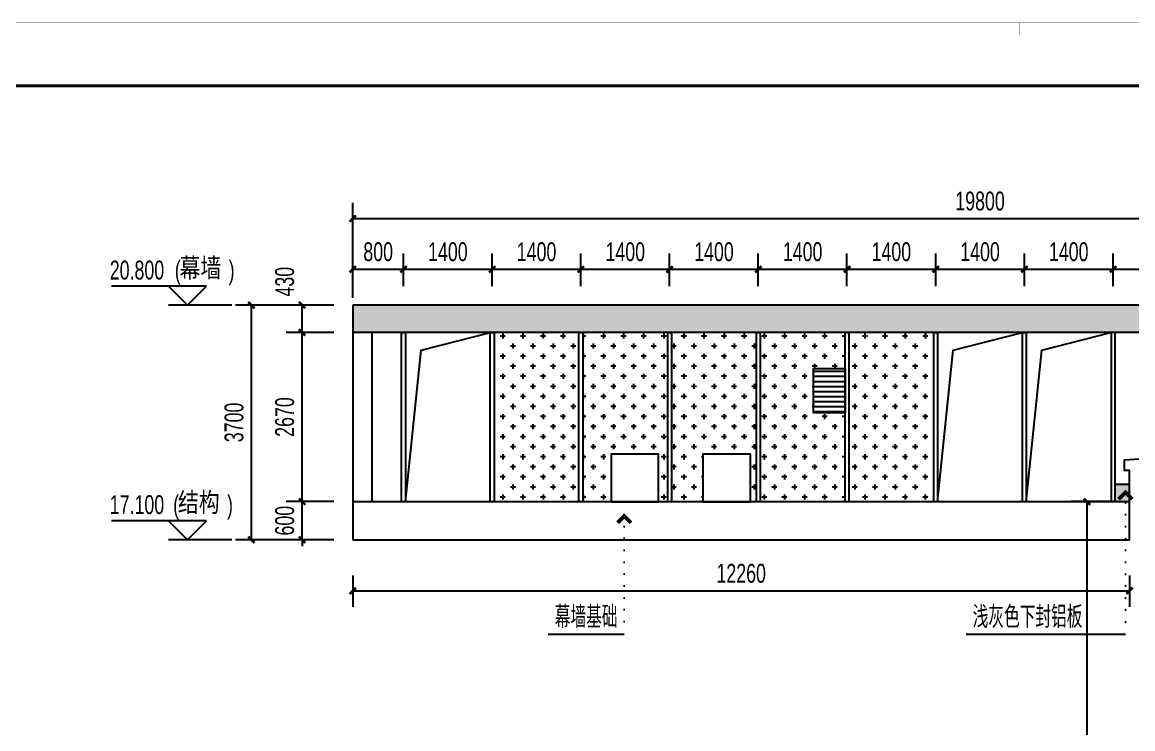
# Model space of a CAD drawing. Extents: x -3 to 440502, y -49243 to 59402.
# Drawn here: x 115402 to 132932, y 48256 to 59402 of the extents above; entities that cross this region are included whole.
import ezdxf

# ---------------------------------------------------------------- set-up
doc = ezdxf.new("R2010")
doc.units = 0
doc.header["$LTSCALE"] = 1000
doc.header["$MEASUREMENT"] = 0
doc.linetypes.add('DOT2', pattern=[0.125, 0, -0.125])
for name, color, linetype in [('01-标注_尺寸', 124, 'Continuous'), ('01-标注_标高', 200, 'Continuous'), ('01-标注_符号', 200, 'Continuous'), ('02-TEXT_标注', 130, 'Continuous'), ('05-填充_156', 156, 'Continuous'), ('05-填充_18', 18, 'Continuous'), ('A-C_窗', 140, 'Continuous'), ('A-SUR_看线', 231, 'Continuous'), ('D_铝板', 181, 'Continuous'), ('E-立面', 255, 'Continuous')]:
    doc.layers.add(name, color=color, linetype=linetype)
doc.styles.add('_TCH_DIM', font='ros.shx', dxfattribs={"bigfont": 'jd.shx'})
doc.styles.add('_TCH_DIM_T3', font='ros.shx', dxfattribs={"width": 0.705882, "bigfont": 'jd.shx'})
doc.styles.add('_TCH_LABEL', font='ROS1', dxfattribs={"width": 0.75, "bigfont": 'JD'})
doc.styles.add('logo-3', font='', dxfattribs={"width": 0.8})
doc.styles.get('logo-3').set_extended_font_data('SimSun')
doc.dimstyles.new('_TCH_ARCH&&100', dxfattribs={"dimtxt": 297.5, "dimasz": 100, "dimexe": 250, "dimexo": 300, "dimgap": 126.25, "dimtad": 1, "dimdec": 0, "dimzin": 0, "dimdsep": 46, "dimtxsty": '_TCH_DIM_T3', "dimblk": 'ARCHTICK', "dimcen": 0.09, "dimclrt": 7, "dimazin": 2, "dimtfac": 1, "dimtdec": 0, "dimtix": 1, "dimtmove": 2, "dimatfit": 3, "dimfxl": 0, "dimtolj": 1, "dimtzin": 0, "dimarcsym": 0})
doc.dimstyles.new('副本 ISO-1', dxfattribs={"dimtxt": 2.5, "dimasz": 1.5, "dimexe": 1.25, "dimexo": 0.625, "dimtad": 1, "dimdec": 0, "dimtxsty": 'logo-3', "dimblk": 'ARCHTICK', "dimcen": 2.5, "dimdle": 1, "dimadec": 0, "dimazin": 0, "dimtfac": 1, "dimtdec": 0, "dimtix": 1, "dimtmove": 0, "dimatfit": 3, "dimldrblk": 'AR', "dimfxl": 0, "dimarcsym": 0})

# ---------------------------------------------------------------- blocks, each defined once
blk = doc.blocks.new('图框-A1')
for points, const_width in [([(0, 0), (841, 0), (841, 594), (0, 594)], 0.05), ([(766, 584), (25, 584), (25, 10), (766, 10)], 0.5)]:
    blk.add_lwpolyline(points, close=True, dxfattribs=dict(const_width=const_width))
at = {"const_width": 0.05}
blk.add_lwpolyline([(420.5, 594), (420.5, 592)], dxfattribs=at)
blk = doc.blocks.new('_ArchTick')
at = {"color": 0, "linetype": 'ByBlock', "const_width": 0.4}
blk.add_lwpolyline([(-0.5, -0.5), (0.5, 0.5)], dxfattribs=at)
blk = doc.blocks.new('*X16')
at = {"color": 0}
for p, q in [((-1012.312, 1692.723), (-1012.284, 1692.723)), ((-1012.312, 1692.722), (-1012.312, 1692.723)), ((-1012.311, 1692.724), (-1012.285, 1692.724)), ((-1012.311, 1692.721), (-1012.311, 1692.724)), ((-1012.311, 1692.722), (-1012.283, 1692.722)), ((-1012.31, 1692.725), (-1012.286, 1692.725)), ((-1012.31, 1692.72), (-1012.31, 1692.725)), ((-1012.31, 1692.721), (-1012.282, 1692.721)), ((-1012.309, 1692.726), (-1012.287, 1692.726)), ((-1012.309, 1692.719), (-1012.309, 1692.726)), ((-1012.309, 1692.72), (-1012.281, 1692.72)), ((-1012.308, 1692.727), (-1012.288, 1692.727)), ((-1012.308, 1692.718), (-1012.308, 1692.727)), ((-1012.308, 1692.719), (-1012.28, 1692.719)), ((-1012.307, 1692.728), (-1012.289, 1692.728)), ((-1012.307, 1692.717), (-1012.307, 1692.728)), ((-1012.307, 1692.718), (-1012.279, 1692.718)), ((-1012.306, 1692.729), (-1012.29, 1692.729)), ((-1012.306, 1692.716), (-1012.306, 1692.729)), ((-1012.305, 1692.73), (-1012.291, 1692.73)), ((-1012.305, 1692.715), (-1012.305, 1692.73)), ((-1012.304, 1692.731), (-1012.292, 1692.731)), ((-1012.304, 1692.714), (-1012.304, 1692.731)), ((-1012.303, 1692.732), (-1012.293, 1692.732)), ((-1012.303, 1692.713), (-1012.303, 1692.732)), ((-1012.302, 1692.733), (-1012.294, 1692.733)), ((-1012.302, 1692.712), (-1012.302, 1692.733)), ((-1012.301, 1692.734), (-1012.295, 1692.734)), ((-1012.301, 1692.711), (-1012.301, 1692.734)), ((-1012.3, 1692.735), (-1012.296, 1692.735)), ((-1012.3, 1692.71), (-1012.3, 1692.735)), ((-1012.299, 1692.736), (-1012.297, 1692.736)), ((-1012.299, 1692.709), (-1012.299, 1692.736)), ((-1012.298, 1692.708), (-1012.298, 1692.736)), ((-1012.297, 1692.707), (-1012.297, 1692.735)), ((-1012.296, 1692.706), (-1012.296, 1692.734)), ((-1012.295, 1692.705), (-1012.295, 1692.733)), ((-1012.294, 1692.704), (-1012.294, 1692.732)), ((-1012.293, 1692.703), (-1012.293, 1692.731)), ((-1012.292, 1692.702), (-1012.292, 1692.73)), ((-1012.291, 1692.701), (-1012.291, 1692.729)), ((-1012.29, 1692.7), (-1012.29, 1692.728)), ((-1012.289, 1692.699), (-1012.289, 1692.727)), ((-1012.288, 1692.698), (-1012.288, 1692.726)), ((-1012.287, 1692.697), (-1012.287, 1692.725)), ((-1012.286, 1692.696), (-1012.286, 1692.724)), ((-1012.285, 1692.695), (-1012.285, 1692.723)), ((-1012.284, 1692.694), (-1012.284, 1692.722)), ((-1012.283, 1692.693), (-1012.283, 1692.721)), ((-1012.282, 1692.692), (-1012.282, 1692.72)), ((-1012.281, 1692.691), (-1012.281, 1692.719)), ((-1012.28, 1692.69), (-1012.28, 1692.718)), ((-1012.312, 1692.618), (-1012.283, 1692.618)), ((-1012.312, 1692.617), (-1012.312, 1692.618)), ((-1012.311, 1692.619), (-1012.282, 1692.619)), ((-1012.311, 1692.616), (-1012.311, 1692.619)), ((-1012.311, 1692.617), (-1012.284, 1692.617)), ((-1012.31, 1692.62), (-1012.281, 1692.62)), ((-1012.31, 1692.615), (-1012.31, 1692.62)), ((-1012.31, 1692.616), (-1012.285, 1692.616)), ((-1012.309, 1692.621), (-1012.28, 1692.621)), ((-1012.309, 1692.614), (-1012.309, 1692.621)), ((-1012.309, 1692.615), (-1012.286, 1692.615)), ((-1012.308, 1692.622), (-1012.279, 1692.622)), ((-1012.308, 1692.613), (-1012.308, 1692.622)), ((-1012.308, 1692.614), (-1012.287, 1692.614)), ((-1012.307, 1692.623), (-1012.278, 1692.623)), ((-1012.307, 1692.612), (-1012.307, 1692.623)), ((-1012.307, 1692.613), (-1012.288, 1692.613)), ((-1012.306, 1692.717), (-1012.278, 1692.717)), ((-1012.306, 1692.624), (-1012.277, 1692.624)), ((-1012.306, 1692.611), (-1012.306, 1692.624)), ((-1012.306, 1692.612), (-1012.289, 1692.612)), ((-1012.305, 1692.716), (-1012.277, 1692.716)), ((-1012.305, 1692.625), (-1012.276, 1692.625)), ((-1012.305, 1692.61), (-1012.305, 1692.625)), ((-1012.305, 1692.611), (-1012.29, 1692.611)), ((-1012.304, 1692.715), (-1012.276, 1692.715)), ((-1012.304, 1692.626), (-1012.275, 1692.626)), ((-1012.304, 1692.609), (-1012.304, 1692.626)), ((-1012.304, 1692.61), (-1012.291, 1692.61)), ((-1012.303, 1692.714), (-1012.275, 1692.714)), ((-1012.303, 1692.627), (-1012.274, 1692.627)), ((-1012.303, 1692.608), (-1012.303, 1692.627)), ((-1012.302, 1692.713), (-1012.274, 1692.713)), ((-1012.302, 1692.628), (-1012.273, 1692.628)), ((-1012.302, 1692.607), (-1012.302, 1692.628)), ((-1012.301, 1692.712), (-1012.273, 1692.712)), ((-1012.301, 1692.629), (-1012.272, 1692.629)), ((-1012.301, 1692.606), (-1012.301, 1692.629)), ((-1012.3, 1692.711), (-1012.272, 1692.711)), ((-1012.3, 1692.63), (-1012.271, 1692.63)), ((-1012.3, 1692.605), (-1012.3, 1692.63)), ((-1012.299, 1692.71), (-1012.271, 1692.71)), ((-1012.299, 1692.631), (-1012.27, 1692.631)), ((-1012.299, 1692.604), (-1012.299, 1692.631)), ((-1012.298, 1692.709), (-1012.27, 1692.709)), ((-1012.298, 1692.632), (-1012.269, 1692.632)), ((-1012.298, 1692.603), (-1012.298, 1692.632)), ((-1012.297, 1692.708), (-1012.269, 1692.708)), ((-1012.297, 1692.633), (-1012.268, 1692.633)), ((-1012.297, 1692.604), (-1012.297, 1692.633)), ((-1012.296, 1692.707), (-1012.268, 1692.707)), ((-1012.296, 1692.634), (-1012.267, 1692.634)), ((-1012.296, 1692.605), (-1012.296, 1692.634)), ((-1012.295, 1692.706), (-1012.267, 1692.706)), ((-1012.295, 1692.635), (-1012.266, 1692.635)), ((-1012.295, 1692.606), (-1012.295, 1692.635)), ((-1012.294, 1692.705), (-1012.266, 1692.705)), ((-1012.294, 1692.636), (-1012.265, 1692.636)), ((-1012.294, 1692.607), (-1012.294, 1692.636)), ((-1012.293, 1692.704), (-1012.265, 1692.704)), ((-1012.293, 1692.637), (-1012.264, 1692.637)), ((-1012.293, 1692.608), (-1012.293, 1692.637)), ((-1012.292, 1692.703), (-1012.264, 1692.703)), ((-1012.292, 1692.638), (-1012.263, 1692.638)), ((-1012.292, 1692.609), (-1012.292, 1692.638)), ((-1012.291, 1692.702), (-1012.263, 1692.702)), ((-1012.291, 1692.639), (-1012.262, 1692.639)), ((-1012.291, 1692.61), (-1012.291, 1692.639)), ((-1012.29, 1692.701), (-1012.262, 1692.701)), ((-1012.29, 1692.64), (-1012.261, 1692.64)), ((-1012.29, 1692.611), (-1012.29, 1692.64)), ((-1012.289, 1692.7), (-1012.261, 1692.7)), ((-1012.289, 1692.641), (-1012.26, 1692.641)), ((-1012.289, 1692.612), (-1012.289, 1692.641)), ((-1012.288, 1692.699), (-1012.26, 1692.699)), ((-1012.288, 1692.642), (-1012.259, 1692.642)), ((-1012.288, 1692.613), (-1012.288, 1692.642)), ((-1012.287, 1692.698), (-1012.259, 1692.698)), ((-1012.287, 1692.643), (-1012.258, 1692.643)), ((-1012.287, 1692.614), (-1012.287, 1692.643)), ((-1012.286, 1692.697), (-1012.258, 1692.697)), ((-1012.286, 1692.644), (-1012.257, 1692.644)), ((-1012.286, 1692.615), (-1012.286, 1692.644)), ((-1012.285, 1692.696), (-1012.257, 1692.696)), ((-1012.285, 1692.645), (-1012.256, 1692.645)), ((-1012.285, 1692.616), (-1012.285, 1692.645)), ((-1012.284, 1692.695), (-1012.256, 1692.695)), ((-1012.284, 1692.646), (-1012.255, 1692.646)), ((-1012.284, 1692.617), (-1012.284, 1692.646)), ((-1012.283, 1692.694), (-1012.255, 1692.694)), ((-1012.283, 1692.647), (-1012.254, 1692.647)), ((-1012.283, 1692.618), (-1012.283, 1692.647)), ((-1012.282, 1692.693), (-1012.254, 1692.693)), ((-1012.282, 1692.648), (-1012.253, 1692.648)), ((-1012.282, 1692.619), (-1012.282, 1692.648)), ((-1012.281, 1692.692), (-1012.253, 1692.692)), ((-1012.281, 1692.649), (-1012.252, 1692.649)), ((-1012.281, 1692.62), (-1012.281, 1692.649)), ((-1012.28, 1692.691), (-1012.252, 1692.691)), ((-1012.28, 1692.65), (-1012.251, 1692.65)), ((-1012.28, 1692.621), (-1012.28, 1692.65)), ((-1012.279, 1692.689), (-1012.279, 1692.717)), ((-1012.279, 1692.69), (-1012.251, 1692.69)), ((-1012.279, 1692.651), (-1012.25, 1692.651)), ((-1012.279, 1692.622), (-1012.279, 1692.651)), ((-1012.278, 1692.688), (-1012.278, 1692.716)), ((-1012.278, 1692.689), (-1012.25, 1692.689)), ((-1012.278, 1692.652), (-1012.249, 1692.652)), ((-1012.278, 1692.623), (-1012.278, 1692.652)), ((-1012.277, 1692.687), (-1012.277, 1692.715)), ((-1012.277, 1692.688), (-1012.249, 1692.688)), ((-1012.277, 1692.653), (-1012.248, 1692.653)), ((-1012.277, 1692.624), (-1012.277, 1692.653)), ((-1012.276, 1692.686), (-1012.276, 1692.714)), ((-1012.276, 1692.687), (-1012.248, 1692.687)), ((-1012.276, 1692.654), (-1012.247, 1692.654)), ((-1012.276, 1692.625), (-1012.276, 1692.654)), ((-1012.275, 1692.685), (-1012.275, 1692.713)), ((-1012.275, 1692.686), (-1012.247, 1692.686)), ((-1012.275, 1692.655), (-1012.246, 1692.655)), ((-1012.275, 1692.626), (-1012.275, 1692.655)), ((-1012.274, 1692.684), (-1012.274, 1692.712)), ((-1012.274, 1692.685), (-1012.246, 1692.685)), ((-1012.274, 1692.656), (-1012.245, 1692.656)), ((-1012.274, 1692.627), (-1012.274, 1692.656)), ((-1012.273, 1692.683), (-1012.273, 1692.711)), ((-1012.273, 1692.684), (-1012.245, 1692.684)), ((-1012.273, 1692.657), (-1012.244, 1692.657)), ((-1012.273, 1692.628), (-1012.273, 1692.657)), ((-1012.272, 1692.682), (-1012.272, 1692.71)), ((-1012.272, 1692.683), (-1012.244, 1692.683)), ((-1012.272, 1692.658), (-1012.243, 1692.658)), ((-1012.272, 1692.629), (-1012.272, 1692.658)), ((-1012.271, 1692.681), (-1012.271, 1692.709)), ((-1012.271, 1692.682), (-1012.243, 1692.682)), ((-1012.271, 1692.659), (-1012.242, 1692.659)), ((-1012.271, 1692.63), (-1012.271, 1692.659)), ((-1012.27, 1692.68), (-1012.27, 1692.708)), ((-1012.27, 1692.681), (-1012.242, 1692.681)), ((-1012.27, 1692.66), (-1012.241, 1692.66)), ((-1012.27, 1692.631), (-1012.27, 1692.66)), ((-1012.269, 1692.679), (-1012.269, 1692.707)), ((-1012.269, 1692.68), (-1012.241, 1692.68)), ((-1012.269, 1692.661), (-1012.24, 1692.661)), ((-1012.269, 1692.632), (-1012.269, 1692.661)), ((-1012.268, 1692.678), (-1012.268, 1692.706)), ((-1012.268, 1692.679), (-1012.24, 1692.679)), ((-1012.268, 1692.662), (-1012.239, 1692.662)), ((-1012.268, 1692.633), (-1012.268, 1692.662)), ((-1012.267, 1692.677), (-1012.267, 1692.705)), ((-1012.267, 1692.678), (-1012.239, 1692.678)), ((-1012.267, 1692.663), (-1012.238, 1692.663)), ((-1012.267, 1692.634), (-1012.267, 1692.663)), ((-1012.266, 1692.676), (-1012.266, 1692.704)), ((-1012.266, 1692.677), (-1012.238, 1692.677)), ((-1012.266, 1692.664), (-1012.237, 1692.664)), ((-1012.266, 1692.635), (-1012.266, 1692.664)), ((-1012.265, 1692.675), (-1012.265, 1692.703)), ((-1012.265, 1692.676), (-1012.237, 1692.676)), ((-1012.265, 1692.665), (-1012.236, 1692.665)), ((-1012.265, 1692.636), (-1012.265, 1692.665)), ((-1012.264, 1692.674), (-1012.264, 1692.702)), ((-1012.264, 1692.675), (-1012.236, 1692.675)), ((-1012.264, 1692.666), (-1012.235, 1692.666)), ((-1012.264, 1692.637), (-1012.264, 1692.666)), ((-1012.263, 1692.673), (-1012.263, 1692.701)), ((-1012.263, 1692.674), (-1012.235, 1692.674)), ((-1012.263, 1692.667), (-1012.234, 1692.667)), ((-1012.263, 1692.638), (-1012.263, 1692.667)), ((-1012.262, 1692.672), (-1012.262, 1692.7)), ((-1012.262, 1692.673), (-1012.234, 1692.673)), ((-1012.262, 1692.668), (-1012.233, 1692.668)), ((-1012.262, 1692.639), (-1012.262, 1692.668)), ((-1012.261, 1692.671), (-1012.261, 1692.699)), ((-1012.261, 1692.672), (-1012.233, 1692.672)), ((-1012.261, 1692.669), (-1012.232, 1692.669)), ((-1012.261, 1692.64), (-1012.261, 1692.669)), ((-1012.26, 1692.67), (-1012.26, 1692.698)), ((-1012.26, 1692.671), (-1012.232, 1692.671)), ((-1012.26, 1692.67), (-1012.231, 1692.67)), ((-1012.26, 1692.641), (-1012.26, 1692.67)), ((-1012.259, 1692.642), (-1012.259, 1692.697)), ((-1012.258, 1692.643), (-1012.258, 1692.696)), ((-1012.257, 1692.644), (-1012.257, 1692.695)), ((-1012.256, 1692.645), (-1012.256, 1692.694)), ((-1012.255, 1692.646), (-1012.255, 1692.693)), ((-1012.254, 1692.647), (-1012.254, 1692.692)), ((-1012.253, 1692.648), (-1012.253, 1692.691)), ((-1012.252, 1692.649), (-1012.252, 1692.69)), ((-1012.251, 1692.65), (-1012.251, 1692.689)), ((-1012.25, 1692.651), (-1012.25, 1692.688)), ((-1012.249, 1692.652), (-1012.249, 1692.687)), ((-1012.248, 1692.653), (-1012.248, 1692.686)), ((-1012.247, 1692.654), (-1012.247, 1692.685)), ((-1012.246, 1692.655), (-1012.246, 1692.684)), ((-1012.245, 1692.656), (-1012.245, 1692.683)), ((-1012.244, 1692.657), (-1012.244, 1692.682)), ((-1012.243, 1692.658), (-1012.243, 1692.681)), ((-1012.242, 1692.659), (-1012.242, 1692.68)), ((-1012.241, 1692.66), (-1012.241, 1692.679)), ((-1012.24, 1692.661), (-1012.24, 1692.678)), ((-1012.239, 1692.662), (-1012.239, 1692.677)), ((-1012.238, 1692.663), (-1012.238, 1692.676)), ((-1012.237, 1692.664), (-1012.237, 1692.675)), ((-1012.236, 1692.665), (-1012.236, 1692.674)), ((-1012.235, 1692.666), (-1012.235, 1692.673)), ((-1012.234, 1692.667), (-1012.234, 1692.672)), ((-1012.233, 1692.668), (-1012.233, 1692.671)), ((-1012.232, 1692.669), (-1012.232, 1692.67)), ((-1012.303, 1692.609), (-1012.292, 1692.609)), ((-1012.302, 1692.608), (-1012.293, 1692.608)), ((-1012.301, 1692.607), (-1012.294, 1692.607)), ((-1012.3, 1692.606), (-1012.295, 1692.606)), ((-1012.299, 1692.605), (-1012.296, 1692.605)), ((-1012.298, 1692.604), (-1012.297, 1692.604))]:
    blk.add_line(p, q, dxfattribs=at)
blk = doc.blocks.new('A-ARROW')
blk.add_lwpolyline([(0.081, 0.052), (0.067, 0.067), (0, 0), (0.067, -0.067), (0.081, -0.052), (0.028, 0)], close=True)
at = {"rotation": 180}
blk.add_blockref('*X16', (-1012.231, 1692.67), dxfattribs=at)
blk = doc.blocks.new('AR')
at = {"xscale": -21.59999999986031, "yscale": 21.59999999999127, "zscale": 21.6, "rotation": 359.9999997162888}
blk.add_blockref('A-ARROW', (0, 0), dxfattribs=at)
blk = doc.blocks.new('*D495')
at = {"layer": '01-标注_尺寸', "color": 0, "lineweight": -2, "transparency": 16777216}
for p, q in [((120621, 55239), (120621, 55755)), ((121421, 55239), (121421, 55755)), ((120621, 55505), (121421, 55505))]:
    blk.add_line(p, q, dxfattribs=at)
at = {"layer": 'Defpoints', "color": 0, "transparency": 16777216}
for p in [(121421, 55505), (120621, 54939), (121421, 54939)]:
    blk.add_point(p, dxfattribs=at)
at = {"layer": '01-标注_尺寸', "color": 0, "lineweight": -2, "transparency": 16777216, "xscale": 100, "yscale": 100, "zscale": 100, "rotation": 180}
blk.add_blockref('_ArchTick', (120621, 55505), dxfattribs=at)
at = {"layer": '01-标注_尺寸', "color": 0, "lineweight": -2, "transparency": 16777216, "xscale": 100, "yscale": 100, "zscale": 100}
blk.add_blockref('_ArchTick', (121421, 55505), dxfattribs=at)
at = {"layer": '01-标注_尺寸', "color": 7, "transparency": 16777216, "insert": (121021, 55780), "char_height": 297.5, "attachment_point": 5, "style": '_TCH_DIM_T3'}
blk.add_mtext('\\A1;800', dxfattribs=at)
blk = doc.blocks.new('*D496')
at = {"layer": '01-标注_尺寸', "color": 0, "lineweight": -2, "transparency": 16777216}
for p, q in [((121421, 55239), (121421, 55755)), ((122821, 55239), (122821, 55755)), ((121421, 55505), (122821, 55505))]:
    blk.add_line(p, q, dxfattribs=at)
at = {"layer": 'Defpoints', "color": 0, "transparency": 16777216}
for p in [(122821, 55505), (121421, 54939), (122821, 54939)]:
    blk.add_point(p, dxfattribs=at)
at = {"layer": '01-标注_尺寸', "color": 0, "lineweight": -2, "transparency": 16777216, "xscale": 100, "yscale": 100, "zscale": 100, "rotation": 180}
blk.add_blockref('_ArchTick', (121421, 55505), dxfattribs=at)
at = {"layer": '01-标注_尺寸', "color": 0, "lineweight": -2, "transparency": 16777216, "xscale": 100, "yscale": 100, "zscale": 100}
blk.add_blockref('_ArchTick', (122821, 55505), dxfattribs=at)
at = {"layer": '01-标注_尺寸', "color": 7, "transparency": 16777216, "insert": (122121, 55780), "char_height": 297.5, "attachment_point": 5, "style": '_TCH_DIM_T3'}
blk.add_mtext('\\A1;1400', dxfattribs=at)
blk = doc.blocks.new('*D497')
at = {"layer": '01-标注_尺寸', "color": 0, "lineweight": -2, "transparency": 16777216}
for p, q in [((122821, 55239), (122821, 55755)), ((124221, 55239), (124221, 55755)), ((122821, 55505), (124221, 55505))]:
    blk.add_line(p, q, dxfattribs=at)
at = {"layer": 'Defpoints', "color": 0, "transparency": 16777216}
for p in [(124221, 55505), (122821, 54939), (124221, 54939)]:
    blk.add_point(p, dxfattribs=at)
at = {"layer": '01-标注_尺寸', "color": 0, "lineweight": -2, "transparency": 16777216, "xscale": 100, "yscale": 100, "zscale": 100, "rotation": 180}
blk.add_blockref('_ArchTick', (122821, 55505), dxfattribs=at)
at = {"layer": '01-标注_尺寸', "color": 0, "lineweight": -2, "transparency": 16777216, "xscale": 100, "yscale": 100, "zscale": 100}
blk.add_blockref('_ArchTick', (124221, 55505), dxfattribs=at)
at = {"layer": '01-标注_尺寸', "color": 7, "transparency": 16777216, "insert": (123521, 55780), "char_height": 297.5, "attachment_point": 5, "style": '_TCH_DIM_T3'}
blk.add_mtext('\\A1;1400', dxfattribs=at)
blk = doc.blocks.new('*D498')
at = {"layer": '01-标注_尺寸', "color": 0, "lineweight": -2, "transparency": 16777216}
for p, q in [((124221, 55239), (124221, 55755)), ((125621, 55239), (125621, 55755)), ((124221, 55505), (125621, 55505))]:
    blk.add_line(p, q, dxfattribs=at)
at = {"layer": 'Defpoints', "color": 0, "transparency": 16777216}
for p in [(125621, 55505), (124221, 54939), (125621, 54939)]:
    blk.add_point(p, dxfattribs=at)
at = {"layer": '01-标注_尺寸', "color": 0, "lineweight": -2, "transparency": 16777216, "xscale": 100, "yscale": 100, "zscale": 100, "rotation": 180}
blk.add_blockref('_ArchTick', (124221, 55505), dxfattribs=at)
at = {"layer": '01-标注_尺寸', "color": 0, "lineweight": -2, "transparency": 16777216, "xscale": 100, "yscale": 100, "zscale": 100}
blk.add_blockref('_ArchTick', (125621, 55505), dxfattribs=at)
at = {"layer": '01-标注_尺寸', "color": 7, "transparency": 16777216, "insert": (124921, 55780), "char_height": 297.5, "attachment_point": 5, "style": '_TCH_DIM_T3'}
blk.add_mtext('\\A1;1400', dxfattribs=at)
blk = doc.blocks.new('*D499')
at = {"layer": '01-标注_尺寸', "color": 0, "lineweight": -2, "transparency": 16777216}
for p, q in [((125621, 55239), (125621, 55755)), ((127021, 55239), (127021, 55755)), ((125621, 55505), (127021, 55505))]:
    blk.add_line(p, q, dxfattribs=at)
at = {"layer": 'Defpoints', "color": 0, "transparency": 16777216}
for p in [(127021, 55505), (125621, 54939), (127021, 54939)]:
    blk.add_point(p, dxfattribs=at)
at = {"layer": '01-标注_尺寸', "color": 0, "lineweight": -2, "transparency": 16777216, "xscale": 100, "yscale": 100, "zscale": 100, "rotation": 180}
blk.add_blockref('_ArchTick', (125621, 55505), dxfattribs=at)
at = {"layer": '01-标注_尺寸', "color": 0, "lineweight": -2, "transparency": 16777216, "xscale": 100, "yscale": 100, "zscale": 100}
blk.add_blockref('_ArchTick', (127021, 55505), dxfattribs=at)
at = {"layer": '01-标注_尺寸', "color": 7, "transparency": 16777216, "insert": (126321, 55780), "char_height": 297.5, "attachment_point": 5, "style": '_TCH_DIM_T3'}
blk.add_mtext('\\A1;1400', dxfattribs=at)
blk = doc.blocks.new('*D500')
at = {"layer": '01-标注_尺寸', "color": 0, "lineweight": -2, "transparency": 16777216}
for p, q in [((127021, 55239), (127021, 55755)), ((128421, 55239), (128421, 55755)), ((127021, 55505), (128421, 55505))]:
    blk.add_line(p, q, dxfattribs=at)
at = {"layer": 'Defpoints', "color": 0, "transparency": 16777216}
for p in [(128421, 55505), (127021, 54939), (128421, 54939)]:
    blk.add_point(p, dxfattribs=at)
at = {"layer": '01-标注_尺寸', "color": 0, "lineweight": -2, "transparency": 16777216, "xscale": 100, "yscale": 100, "zscale": 100, "rotation": 180}
blk.add_blockref('_ArchTick', (127021, 55505), dxfattribs=at)
at = {"layer": '01-标注_尺寸', "color": 0, "lineweight": -2, "transparency": 16777216, "xscale": 100, "yscale": 100, "zscale": 100}
blk.add_blockref('_ArchTick', (128421, 55505), dxfattribs=at)
at = {"layer": '01-标注_尺寸', "color": 7, "transparency": 16777216, "insert": (127721, 55780), "char_height": 297.5, "attachment_point": 5, "style": '_TCH_DIM_T3'}
blk.add_mtext('\\A1;1400', dxfattribs=at)
blk = doc.blocks.new('*D501')
at = {"layer": '01-标注_尺寸', "color": 0, "lineweight": -2, "transparency": 16777216}
for p, q in [((128421, 55239), (128421, 55755)), ((129821, 55239), (129821, 55755)), ((128421, 55505), (129821, 55505))]:
    blk.add_line(p, q, dxfattribs=at)
at = {"layer": 'Defpoints', "color": 0, "transparency": 16777216}
for p in [(129821, 55505), (128421, 54939), (129821, 54939)]:
    blk.add_point(p, dxfattribs=at)
at = {"layer": '01-标注_尺寸', "color": 0, "lineweight": -2, "transparency": 16777216, "xscale": 100, "yscale": 100, "zscale": 100, "rotation": 180}
blk.add_blockref('_ArchTick', (128421, 55505), dxfattribs=at)
at = {"layer": '01-标注_尺寸', "color": 0, "lineweight": -2, "transparency": 16777216, "xscale": 100, "yscale": 100, "zscale": 100}
blk.add_blockref('_ArchTick', (129821, 55505), dxfattribs=at)
at = {"layer": '01-标注_尺寸', "color": 7, "transparency": 16777216, "insert": (129121, 55780), "char_height": 297.5, "attachment_point": 5, "style": '_TCH_DIM_T3'}
blk.add_mtext('\\A1;1400', dxfattribs=at)
blk = doc.blocks.new('*D502')
at = {"layer": '01-标注_尺寸', "color": 0, "lineweight": -2, "transparency": 16777216}
for p, q in [((129821, 55239), (129821, 55755)), ((131221, 55239), (131221, 55755)), ((129821, 55505), (131221, 55505))]:
    blk.add_line(p, q, dxfattribs=at)
at = {"layer": 'Defpoints', "color": 0, "transparency": 16777216}
for p in [(131221, 55505), (129821, 54939), (131221, 54939)]:
    blk.add_point(p, dxfattribs=at)
at = {"layer": '01-标注_尺寸', "color": 0, "lineweight": -2, "transparency": 16777216, "xscale": 100, "yscale": 100, "zscale": 100, "rotation": 180}
blk.add_blockref('_ArchTick', (129821, 55505), dxfattribs=at)
at = {"layer": '01-标注_尺寸', "color": 0, "lineweight": -2, "transparency": 16777216, "xscale": 100, "yscale": 100, "zscale": 100}
blk.add_blockref('_ArchTick', (131221, 55505), dxfattribs=at)
at = {"layer": '01-标注_尺寸', "color": 7, "transparency": 16777216, "insert": (130521, 55780), "char_height": 297.5, "attachment_point": 5, "style": '_TCH_DIM_T3'}
blk.add_mtext('\\A1;1400', dxfattribs=at)
blk = doc.blocks.new('*D503')
at = {"layer": '01-标注_尺寸', "color": 0, "lineweight": -2, "transparency": 16777216}
for p, q in [((131221, 55239), (131221, 55755)), ((132621, 55239), (132621, 55755)), ((131221, 55505), (132621, 55505))]:
    blk.add_line(p, q, dxfattribs=at)
at = {"layer": 'Defpoints', "color": 0, "transparency": 16777216}
for p in [(132621, 55505), (131221, 54939), (132621, 54939)]:
    blk.add_point(p, dxfattribs=at)
at = {"layer": '01-标注_尺寸', "color": 0, "lineweight": -2, "transparency": 16777216, "xscale": 100, "yscale": 100, "zscale": 100, "rotation": 180}
blk.add_blockref('_ArchTick', (131221, 55505), dxfattribs=at)
at = {"layer": '01-标注_尺寸', "color": 0, "lineweight": -2, "transparency": 16777216, "xscale": 100, "yscale": 100, "zscale": 100}
blk.add_blockref('_ArchTick', (132621, 55505), dxfattribs=at)
at = {"layer": '01-标注_尺寸', "color": 7, "transparency": 16777216, "insert": (131921, 55780), "char_height": 297.5, "attachment_point": 5, "style": '_TCH_DIM_T3'}
blk.add_mtext('\\A1;1400', dxfattribs=at)
blk = doc.blocks.new('*D504')
at = {"layer": '01-标注_尺寸', "color": 0, "lineweight": -2, "transparency": 16777216}
for p, q in [((132621, 55239), (132621, 55755)), ((134021, 55239), (134021, 55755)), ((132621, 55505), (134021, 55505))]:
    blk.add_line(p, q, dxfattribs=at)
at = {"layer": 'Defpoints', "color": 0, "transparency": 16777216}
for p in [(134021, 55505), (132621, 54939), (134021, 54939)]:
    blk.add_point(p, dxfattribs=at)
at = {"layer": '01-标注_尺寸', "color": 0, "lineweight": -2, "transparency": 16777216, "xscale": 100, "yscale": 100, "zscale": 100, "rotation": 180}
blk.add_blockref('_ArchTick', (132621, 55505), dxfattribs=at)
at = {"layer": '01-标注_尺寸', "color": 0, "lineweight": -2, "transparency": 16777216, "xscale": 100, "yscale": 100, "zscale": 100}
blk.add_blockref('_ArchTick', (134021, 55505), dxfattribs=at)
at = {"layer": '01-标注_尺寸', "color": 7, "transparency": 16777216, "insert": (133321, 55780), "char_height": 297.5, "attachment_point": 5, "style": '_TCH_DIM_T3'}
blk.add_mtext('\\A1;1400', dxfattribs=at)
blk = doc.blocks.new('*D510')
at = {"layer": '01-标注_尺寸', "color": 0, "lineweight": -2, "transparency": 16777216}
for p, q in [((120621, 55055), (120621, 56555)), ((140421, 55055), (140421, 56555)), ((120621, 56305), (140421, 56305))]:
    blk.add_line(p, q, dxfattribs=at)
at = {"layer": 'Defpoints', "color": 0, "transparency": 16777216}
for p in [(140421, 56305), (120621, 54755), (140421, 54755)]:
    blk.add_point(p, dxfattribs=at)
at = {"layer": '01-标注_尺寸', "color": 0, "lineweight": -2, "transparency": 16777216, "xscale": 100, "yscale": 100, "zscale": 100, "rotation": 180}
blk.add_blockref('_ArchTick', (120621, 56305), dxfattribs=at)
at = {"layer": '01-标注_尺寸', "color": 0, "lineweight": -2, "transparency": 16777216, "xscale": 100, "yscale": 100, "zscale": 100}
blk.add_blockref('_ArchTick', (140421, 56305), dxfattribs=at)
at = {"layer": '01-标注_尺寸', "color": 7, "transparency": 16777216, "insert": (130521, 56580), "char_height": 297.5, "attachment_point": 5, "style": '_TCH_DIM_T3'}
blk.add_mtext('\\A1;19800', dxfattribs=at)
blk = doc.blocks.new('*D511')
at = {"layer": '01-标注_尺寸', "color": 0, "lineweight": -2, "transparency": 16777216}
for p, q in [((119821, 51839), (119821, 51939)), ((120321, 51839), (119571, 51839)), ((119821, 51239), (119821, 51839)), ((120321, 51239), (119571, 51239)), ((119821, 51239), (119821, 51139))]:
    blk.add_line(p, q, dxfattribs=at)
at = {"layer": 'Defpoints', "color": 0, "transparency": 16777216}
for p in [(119821, 51839), (120621, 51839), (120621, 51239)]:
    blk.add_point(p, dxfattribs=at)
at = {"layer": '01-标注_尺寸', "color": 0, "lineweight": -2, "transparency": 16777216, "xscale": 100, "yscale": 100, "zscale": 100}
for p, rotation in [((119821, 51839), 270), ((119821, 51239), 90)]:
    blk.add_blockref('_ArchTick', p, dxfattribs=dict(at, rotation=rotation))
at = {"layer": '01-标注_尺寸', "color": 7, "transparency": 16777216, "insert": (119546, 51539), "char_height": 297.5, "attachment_point": 5, "rotation": 90, "style": '_TCH_DIM_T3'}
blk.add_mtext('\\A1;600', dxfattribs=at)
blk = doc.blocks.new('*D512')
at = {"layer": '01-标注_尺寸', "color": 0, "lineweight": -2, "transparency": 16777216}
for p, q in [((120321, 54509), (119571, 54509)), ((119821, 51839), (119821, 54509)), ((120321, 51839), (119571, 51839))]:
    blk.add_line(p, q, dxfattribs=at)
at = {"layer": 'Defpoints', "color": 0, "transparency": 16777216}
for p in [(119821, 54509), (120621, 54509), (120621, 51839)]:
    blk.add_point(p, dxfattribs=at)
at = {"layer": '01-标注_尺寸', "color": 0, "lineweight": -2, "transparency": 16777216, "xscale": 100, "yscale": 100, "zscale": 100}
for p, rotation in [((119821, 54509), 90), ((119821, 51839), 270)]:
    blk.add_blockref('_ArchTick', p, dxfattribs=dict(at, rotation=rotation))
at = {"layer": '01-标注_尺寸', "color": 7, "transparency": 16777216, "insert": (119546, 53174), "char_height": 297.5, "attachment_point": 5, "rotation": 90, "style": '_TCH_DIM_T3'}
blk.add_mtext('\\A1;2670', dxfattribs=at)
blk = doc.blocks.new('*D513')
at = {"layer": '01-标注_尺寸', "color": 0, "lineweight": -2, "transparency": 16777216}
for p, q in [((120321, 54939), (119571, 54939)), ((119821, 54509), (119821, 54939)), ((120321, 54509), (119571, 54509))]:
    blk.add_line(p, q, dxfattribs=at)
at = {"layer": 'Defpoints', "color": 0, "transparency": 16777216}
for p in [(119821, 54939), (120621, 54939), (120621, 54509)]:
    blk.add_point(p, dxfattribs=at)
at = {"layer": '01-标注_尺寸', "color": 0, "lineweight": -2, "transparency": 16777216, "xscale": 100, "yscale": 100, "zscale": 100}
for p, rotation in [((119821, 54939), 90), ((119821, 54509), 270)]:
    blk.add_blockref('_ArchTick', p, dxfattribs=dict(at, rotation=rotation))
at = {"layer": '01-标注_尺寸', "color": 7, "transparency": 16777216, "insert": (119546, 55309), "char_height": 297.5, "attachment_point": 5, "rotation": 90, "style": '_TCH_DIM_T3'}
blk.add_mtext('\\A1;430', dxfattribs=at)
blk = doc.blocks.new('*D514')
at = {"layer": '01-标注_尺寸', "color": 0, "lineweight": -2, "transparency": 16777216}
for p, q in [((119860, 54939), (118771, 54939)), ((119021, 51239), (119021, 54939)), ((119860, 51239), (118771, 51239))]:
    blk.add_line(p, q, dxfattribs=at)
at = {"layer": 'Defpoints', "color": 0, "transparency": 16777216}
for p in [(119021, 54939), (120160, 54939), (120160, 51239)]:
    blk.add_point(p, dxfattribs=at)
at = {"layer": '01-标注_尺寸', "color": 0, "lineweight": -2, "transparency": 16777216, "xscale": 100, "yscale": 100, "zscale": 100}
for p, rotation in [((119021, 54939), 90), ((119021, 51239), 270)]:
    blk.add_blockref('_ArchTick', p, dxfattribs=dict(at, rotation=rotation))
at = {"layer": '01-标注_尺寸', "color": 7, "transparency": 16777216, "insert": (118746, 53089), "char_height": 297.5, "attachment_point": 5, "rotation": 90, "style": '_TCH_DIM_T3'}
blk.add_mtext('\\A1;3700', dxfattribs=at)
blk = doc.blocks.new('*D515')
at = {"layer": '01-标注_尺寸', "color": 0, "lineweight": -2, "transparency": 16777216}
for p, q in [((132701, 51839), (131961, 51839)), ((132211, 37679), (132211, 51839)), ((132701, 37679), (131961, 37679))]:
    blk.add_line(p, q, dxfattribs=at)
at = {"layer": 'Defpoints', "color": 0, "transparency": 16777216}
for p in [(132211, 51839), (133001, 51839), (133001, 37679)]:
    blk.add_point(p, dxfattribs=at)
at = {"layer": '01-标注_尺寸', "color": 0, "lineweight": -2, "transparency": 16777216, "xscale": 100, "yscale": 100, "zscale": 100}
for p, rotation in [((132211, 51839), 90), ((132211, 37679), 270)]:
    blk.add_blockref('_ArchTick', p, dxfattribs=dict(at, rotation=rotation))
at = {"layer": '01-标注_尺寸', "color": 7, "transparency": 16777216, "insert": (131936, 44759), "char_height": 297.5, "attachment_point": 5, "rotation": 90, "style": '_TCH_DIM_T3'}
blk.add_mtext('\\A1;14160', dxfattribs=at)
blk = doc.blocks.new('*D516')
at = {"layer": '01-标注_尺寸', "color": 0, "lineweight": -2, "transparency": 16777216}
for p, q in [((120621, 50673), (120621, 50182)), ((132881, 50673), (132881, 50182)), ((120621, 50432), (132881, 50432))]:
    blk.add_line(p, q, dxfattribs=at)
at = {"layer": 'Defpoints', "color": 0, "transparency": 16777216}
for p in [(120621, 50973), (132881, 50973), (132881, 50432)]:
    blk.add_point(p, dxfattribs=at)
at = {"layer": '01-标注_尺寸', "color": 0, "lineweight": -2, "transparency": 16777216, "xscale": 100, "yscale": 100, "zscale": 100, "rotation": 180}
blk.add_blockref('_ArchTick', (120621, 50432), dxfattribs=at)
at = {"layer": '01-标注_尺寸', "color": 0, "lineweight": -2, "transparency": 16777216, "xscale": 100, "yscale": 100, "zscale": 100}
blk.add_blockref('_ArchTick', (132881, 50432), dxfattribs=at)
at = {"layer": '01-标注_尺寸', "color": 7, "transparency": 16777216, "insert": (126751, 50707), "char_height": 297.5, "attachment_point": 5, "style": '_TCH_DIM_T3'}
blk.add_mtext('\\A1;12260', dxfattribs=at)

msp = doc.modelspace()

# ---------------------------------------------------------------- hatches: boundary and pattern name
at = {"layer": '05-填充_156'}
h = msp.add_hatch(dxfattribs=at)
h.set_pattern_fill('CROSS', color=136, scale=100, angle=180)
h.set_pattern_definition([(180, (-107001.12, 0), (-158.75, -158.75), [79.375, -238.125]), (270, (-107040.8, 39.69), (158.75, -158.75), [79.375, -238.125])])
h.paths.add_polyline_path([(124190.8, 54508.8), (122850.8, 54508.8), (122850.8, 51838.8), (124190.8, 51838.8)])
h.paths.add_polyline_path([(125590.8, 54508.8), (124250.8, 54508.8), (124250.8, 51838.8), (124696, 51838.8), (124696, 52588.8), (125445.8, 52588.8), (125445.8, 51838.8), (125590.8, 51838.8)])
h.paths.add_polyline_path([(125650.8, 51838.8), (126146, 51838.8), (126146, 52588.8), (126896, 52588.8), (126896, 51838.8), (126990.8, 51838.8), (126990.8, 54508.8), (125650.8, 54508.8)])
h.paths.add_polyline_path([(127050.8, 51838.8), (128390.8, 51838.8), (128390.8, 53238.8), (127890.8, 53238.8), (127890.8, 53938.8), (128390.8, 53938.8), (128390.8, 54508.8), (127050.8, 54508.8)])
h.paths.add_polyline_path([(128450.8, 51838.8), (129790.8, 51838.8), (129790.8, 54508.8), (128450.8, 54508.8)])
at = {"layer": '05-填充_18'}
h = msp.add_hatch(color=256, dxfattribs=at)
h.dxf.hatch_style = 1
h.paths.add_polyline_path([(120620.8, 54938.8), (120620.8, 54508.8), (140420.8, 54508.8), (140420.8, 54938.8)])
h = msp.add_hatch(color=256, dxfattribs=at)
h.dxf.hatch_style = 1
h.paths.add_polyline_path([(132650.8, 51838.8), (132880.8, 51838.8), (132880.8, 52108.8), (132650.8, 52108.8)])
at = {"layer": 'A-C_窗'}
h = msp.add_hatch(dxfattribs=at)
h.set_pattern_fill('ANSI31', color=256, scale=50, angle=315)
h.set_pattern_definition([(0, (-107001.12, 0), (2e-14, 79.375), [])])
h.paths.add_polyline_path([(128390.8, 53938.8), (127890.8, 53938.8), (127890.8, 53238.8), (128390.8, 53238.8)])

# ---------------------------------------------------------------- linework, layer by layer
at = {"layer": '01-标注_标高'}
for p, q in [((118310.2, 55238.8), (116814.2, 55238.8)), ((118010.2, 54938.8), (117710.2, 55238.8)), ((118010.2, 54938.8), (118310.2, 55238.8)), ((118710.2, 54938.8), (117710.2, 54938.8)), ((118310.2, 51538.8), (116814.2, 51538.8)), ((118010.2, 51238.8), (117710.2, 51538.8)), ((118010.2, 51238.8), (118310.2, 51538.8)), ((118710.2, 51238.8), (117710.2, 51238.8))]:
    msp.add_line(p, q, dxfattribs=at)
at = {"layer": '01-标注_符号'}
for p, q in [((124905.3, 49742.4), (123703.4, 49742.4)), ((132817.5, 49742.4), (130299.8, 49742.4))]:
    msp.add_line(p, q, dxfattribs=at)
at = {"layer": 'A-C_窗'}
msp.add_line((120920.8, 54508.8), (120920.8, 51838.8), dxfattribs=at)
for points in [[(121450.8, 51838.8), (121390.8, 51838.8), (121390.8, 54508.8), (121450.8, 54508.8)], [(122850.8, 51838.8), (122790.8, 51838.8), (122790.8, 54508.8), (122850.8, 54508.8)], [(124250.8, 51838.8), (124190.8, 51838.8), (124190.8, 54508.8), (124250.8, 54508.8)], [(125650.8, 51838.8), (125590.8, 51838.8), (125590.8, 54508.8), (125650.8, 54508.8)], [(127050.8, 51838.8), (126990.8, 51838.8), (126990.8, 54508.8), (127050.8, 54508.8)], [(128450.8, 51838.8), (128390.8, 51838.8), (128390.8, 54508.8), (128450.8, 54508.8)], [(129850.8, 51838.8), (129790.8, 51838.8), (129790.8, 54508.8), (129850.8, 54508.8)], [(131250.8, 51838.8), (131190.8, 51838.8), (131190.8, 54508.8), (131250.8, 54508.8)], [(127890.8, 53938.8), (128390.8, 53938.8), (128390.8, 53238.8), (127890.8, 53238.8)], [(124696, 51838.8), (125445.8, 51838.8), (125445.8, 52588.8), (124696, 52588.8)], [(126146, 51838.8), (126896, 51838.8), (126896, 52588.8), (126146, 52588.8)]]:
    msp.add_lwpolyline(points, close=True, dxfattribs=at)
for points in [[(132590.8, 54508.8), (132590.8, 51838.8)], [(132650.8, 54508.8), (132650.8, 51838.8)]]:
    msp.add_lwpolyline(points, dxfattribs=at)
at = {"layer": 'A-SUR_看线'}
for points in [[(121450.8, 51838.8), (121701.2, 54227.1), (122792.8, 54508.8)], [(129850.8, 51838.8), (130099.2, 54227.1), (131190.8, 54508.8)], [(131250.8, 51838.8), (131495.5, 54227.1), (132587.1, 54508.8)]]:
    msp.add_lwpolyline(points, dxfattribs=at)
at = {"layer": 'D_铝板'}
msp.add_line((120620.8, 54508.8), (120620.8, 51238.8), dxfattribs=at)
at = {"layer": 'E-立面'}
msp.add_line((120620.8, 54938.8), (120620.8, 54508.8), dxfattribs=at)
for points in [[(140420.8, 54938.8), (120620.8, 54938.8)], [(140420.8, 54508.8), (120620.8, 54508.8)], [(120620.8, 51238.8), (132880.8, 51238.8), (132880.8, 52328.8), (132800.8, 52328.8), (132800.8, 52498.8), (133420.8, 52538.8), (133420.8, 37678.8)], [(132880.8, 52108.8), (132650.8, 52108.8)], [(132880.8, 51838.8), (120620.8, 51838.8)]]:
    msp.add_lwpolyline(points, dxfattribs=at)

# ---------------------------------------------------------------- block references
at = {"xscale": 100, "yscale": 100, "zscale": 100}
msp.add_blockref('图框-A1', (89100, 0), dxfattribs=at)

# ---------------------------------------------------------------- texts
at = {"layer": '02-TEXT_标注'}
for s, height, style, width, p in [('20.800', 297.5, '_TCH_DIM', 0.705882, (116784.2, 55343.8)), ('(', 297.5, '_TCH_DIM', 0.705882, (117811.2, 55343.8)), (')', 297.5, '_TCH_DIM', 0.705882, (118660.6, 55343.8)), ('17.100', 297.5, '_TCH_DIM', 0.705882, (116784.2, 51643.8)), ('(', 297.5, '_TCH_DIM', 0.705882, (117785.3, 51643.8)), (')', 297.5, '_TCH_DIM', 0.705882, (118634.8, 51643.8)), ('幕墙基础', 347.29, '_TCH_LABEL', 0.75, (123808.4, 49847.4)), ('浅灰色下封铝板', 347.29, '_TCH_LABEL', 0.75, (130404.8, 49847.4))]:
    msp.add_text(s, height=height, dxfattribs=dict(at, style=style, width=width)).set_placement(p)
at = {"layer": '02-TEXT_标注', "style": '_TCH_DIM'}
for s, p in [('幕墙', (117884.7, 55343.8)), ('结构', (117858.8, 51643.8))]:
    msp.add_text(s, height=347.29, dxfattribs=at).set_placement(p)

# ---------------------------------------------------------------- dimensions: what is measured, and where the dimension line sits
at = {"layer": '01-标注_尺寸'}
for p1, p2, distance, picture, middle in [((120620.8, 54754.5), (140420.8, 54754.5), 1550.8, '*D510', (130520.8, 56580.3)), ((120620.8, 54938.8), (121420.8, 54938.8), 566.5, '*D495', (121020.8, 55780.3)), ((121420.8, 54938.8), (122820.8, 54938.8), 566.5, '*D496', (122120.8, 55780.3)), ((122820.8, 54938.8), (124220.8, 54938.8), 566.5, '*D497', (123520.8, 55780.3)), ((124220.8, 54938.8), (125620.8, 54938.8), 566.5, '*D498', (124920.8, 55780.3)), ((125620.8, 54938.8), (127020.8, 54938.8), 566.5, '*D499', (126320.8, 55780.3)), ((127020.8, 54938.8), (128420.8, 54938.8), 566.5, '*D500', (127720.8, 55780.3)), ((128420.8, 54938.8), (129820.8, 54938.8), 566.5, '*D501', (129120.8, 55780.3)), ((129820.8, 54938.8), (131220.8, 54938.8), 566.5, '*D502', (130520.8, 55780.3)), ((131220.8, 54938.8), (132620.8, 54938.8), 566.5, '*D503', (131920.8, 55780.3)), ((132620.8, 54938.8), (134020.8, 54938.8), 566.5, '*D504', (133320.8, 55780.3)), ((120160.3, 51238.8), (120160.3, 54938.8), 1139.5, '*D514', (118745.8, 53088.8)), ((120620.8, 51838.8), (120620.8, 54508.8), 800, '*D512', (119545.8, 53173.8)), ((120620.8, 51238.8), (120620.8, 51838.8), 800, '*D511', (119545.8, 51538.8)), ((133000.8, 37678.8), (133000.8, 51838.8), 790, '*D515', (131935.7, 44758.8)), ((120620.8, 50972.6), (132880.8, 50972.6), -540.5, '*D516', (126750.8, 50707.1))]:
    dim = msp.add_aligned_dim(p1=p1, p2=p2, distance=distance, dimstyle='_TCH_ARCH&&100', dxfattribs=at)
    dim.commit()
    dim.dimension.update_dxf_attribs({"geometry": picture, "text_midpoint": middle})
dim = msp.add_linear_dim(base=(119820.8, 54938.8), p1=(120620.8, 54508.8), p2=(120620.8, 54938.8), angle=90, dimstyle='_TCH_ARCH&&100', dxfattribs=at)
dim.commit()
dim.dimension.update_dxf_attribs({"geometry": '*D513', "text_midpoint": (119545.8, 55308.8), "dimtype": 161})

# ---------------------------------------------------------------- leaders
at = {"layer": '01-标注_符号', "color": 51, "linetype": 'DOT2', "ltscale": 1.5}
for points in [[(132817.5, 52009.5), (132817.5, 49742.4)], [(124905.3, 51636.7), (124905.3, 49742.4)]]:
    msp.add_leader(points, dimstyle='副本 ISO-1', override={"dimasz": 75, "dimtad": 0}, dxfattribs=at)

doc.saveas('drawing.dxf')
